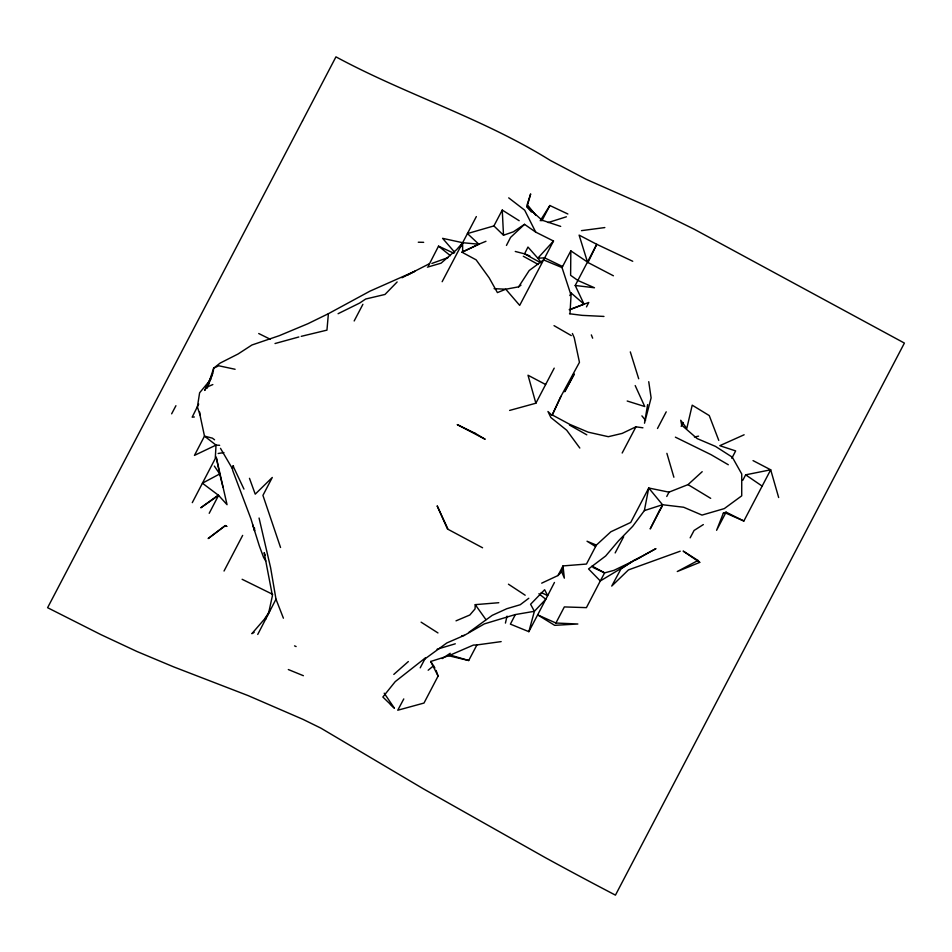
<?xml version="1.0" encoding="UTF-8"?>
<svg xmlns="http://www.w3.org/2000/svg" width="952" height="952" viewBox="0 0 952 952"><rect width="100%" height="100%" fill="white"/><g stroke="black" fill="none" stroke-linecap="round" stroke-linejoin="round"><path stroke-width="1.43" d="M587.479 262.038L570.831 250.852L570.617 275.306L577.876 280.459L594.476 287.766L575.21 285.481L586.956 263.05L587.967 262.502L596.749 244.307L579.113 235.12L587.479 262.038L596.749 244.307L632.735 261.276M569.998 313.672L571.164 293.026L584.04 304.188L588.776 302.474L586.491 306.901M498.788 602.711L475.25 604.651L475.048 608.911L469.824 615.004L456.02 620.847M407.194 275.283L414.751 271.308L369.9 291.181L328.392 313.696L326.952 330.13L301.237 336.342M213.212 371.72L213.676 368.186L220.09 363.117L238.06 354.001L251.911 345.005L279.233 335.699L307.972 323.692L328.392 313.696M647.622 404.6L644.504 423.212L651.108 397.877L648.74 381.692M515.08 615.087L510.391 624.131L528.848 631.664L537.654 614.873L555.909 623.024L564.346 606.924L586.42 607.638L600.295 580.958L588.562 568.939L605.662 555.992L618.526 540.843L632.663 526.361L644.361 510.605L648.74 488.019L668.994 492.148L688.022 484.616L702.195 471.692M268.452 613.861L272.427 595.654L264.156 552.648L265.156 555.23M541.688 583.159L557.967 575.543L561.716 571.747L563.013 565.916L586.468 564.048L596.357 545.103L610.839 531.787L630.724 522.446L648.74 488.019L662.521 504.727L683.655 507.249L702.005 515.091L724.305 508.606L741.727 495.837L741.739 473.977L732.314 457.198L715.511 446.405L697.15 438.586L681.715 425.175L680.716 420.248L686.797 428.471L692.211 405.171L709.252 415.572L718.772 440.407M505.429 623.096L507.047 616.134M528.848 631.664L534.393 611.303L545.793 599.248L554.457 582.457M526.884 205.501L530.657 193.899L527.551 204.977L535.69 215.116M212.831 384.56L207.726 386.738L207.167 387.845L213.676 368.186L218.746 365.782L235.108 369.269M207.167 387.845L211.987 375.623M726.114 512.152L723.353 513.152L716.594 530.3L726.114 512.152L743.857 521.018L770.692 469.8L753.044 460.613M579.816 448.035L566.69 430.221L550.875 417.535L547.959 411.502L552.041 415.393L560.918 396.389L579.459 362.343L574.246 337.758L572.402 333.509M552.041 415.393L560.918 396.389M213.058 372.898L204.692 390.403L209.107 383.204M254.481 527.92L254.6 530.835L250.947 518.84L232.776 470.669L232.347 468.598L233.514 466.159L232.907 465.683L243.95 489.09M198.694 404.065L192.161 417.19L194.363 416.976M259.063 518.031L270.618 567.797L275.997 599.213L257.742 634.437M225.255 525.706L226.731 526.385L225.255 525.706L208.155 538.558L225.362 525.492M428.495 265.691L438.527 246.163L454.009 253.28M543.485 260.193L553.505 241.023L535.714 232.121L524.528 224.339L513.378 231.812L503.513 235.239L493.909 225.921L467.444 233.573L442.144 281.709M506.452 245.426L510.57 237.405L524.528 224.339M681.168 426.353L683.119 422.545L681.715 425.175M666.757 496.468L668.994 492.148M192.292 502.644L215.259 458.578L216.033 445.108L204.49 436.123L199.956 414.846L197.397 406.909L199.611 392.795L210.737 379.372M569.843 295.572L571.164 293.026M731.802 458.317L735.646 450.915L719.795 445.691L744.131 434.778M209.202 513.307L218.579 495.361L202.407 483.188L219.722 473.941L216.187 457.019L227.04 504.679L218.579 495.361L200.789 507.785L218.305 495.076M242.653 535.393L224.029 571.033M509.617 410.431L535.869 403.22L554.207 368.15M574.115 373.803L564.726 391.748L574.092 374.683M436.099 670.458L438.098 676.063L423.997 703.052L397.757 710.228L403.779 698.935M557.967 575.543L563.013 565.916L564.346 578.162L561.716 571.747M742.869 480.189L745.654 474.834L770.692 469.8L778.665 497.527M354.168 320.967L362.902 304.307M476.345 216.568L467.444 233.573L478.832 244.212L485.96 241.296M657.499 428.483L666.221 411.835M493.909 225.921L502.251 210.071L519.173 220.709M541.843 220.816L549.875 205.513L567.868 213.998M570.653 293.978L562.025 267.571L570.831 250.852M420.213 667.852L425.425 657.939M438.098 676.063L430.709 661.462L448.725 655.749L468.705 660.521L476.904 644.944L501.157 641.612M622.168 453.021L635.948 426.817L642.921 427.805M615.159 552.933L623.667 536.726M171.646 413.822L175.93 405.707M690.164 537.844L694.079 530.454L703.338 524.576M562.572 266.524L544.675 257.861L519.685 305.378L505.774 289.218L494.088 288.658M269.88 610.565L264.942 618.657L265.798 619.145M384.215 693.187L394.259 708.026L382.859 697.031L395.235 681.62L424.961 658.248M540.212 220.745L549.875 205.513M454.723 252.316L442.597 238.345L462.648 242.712L462.636 252.577L476.131 259.848L489.161 277.841L497.42 292.597L505.774 289.218L518.626 286.849L529.205 270.511L543.58 259.896L562.025 267.571M267.583 615.527L251.852 633.687L254.136 632.39M553.505 241.023L537.832 258.194L540.284 261.336M397.139 281.97L384.989 294.454L365.687 299.023L359.618 303.081L338.091 313.708M393.807 674.409L408.337 661.557M428.174 670.232L433.565 665.757M442.192 658.594L450.248 653.298M528.777 598.272L520.232 604.734L506.845 608.697L492.208 615.349L468.67 632.497M518.626 286.849L520.958 285.16M632.045 561.835L600.295 580.958L604.627 572.866L613.885 570.379L631.985 561.656M424.235 659.427L446.821 642.957L464.409 635.329L484.378 623.881L515.187 614.587L534.393 611.303L530.585 604.27L544.627 589.728L547.674 595.619L541.164 592.525M401.982 277.758L429.269 263.787M635.65 559.883L655.94 548.614L633.282 561.037M698.006 560.478L677.277 571.521L699.72 562.394L698.006 560.478L683.155 551.089L699.72 562.394M635.948 426.817L622.156 433.41L608.316 436.694L588.241 432.172L569.855 424.402L552.327 414.989M462.077 252.185L478.832 244.212L462.648 242.712L456.758 249.507L441.062 263.18L427.388 267.167M461.72 252.292L478.832 244.212M640.363 557.301L633.401 560.573L620.918 569.01L611.731 586.075L628.439 569.915L680.228 551.196M448.725 655.749L473.418 645.063L476.904 644.944M570.248 309.614L584.04 304.188L575.21 285.481M569.189 309.686L584.04 304.188M431.887 263.442L448.356 257.457M644.361 510.605L662.521 504.727M548.162 222.554L566.392 216.794M437.087 649.228L455.294 643.802M275.021 343.529L298.868 336.972M461.625 635.876L464.409 635.329M694.424 436.968L698.578 436.159M218.163 453.485L223.922 452.581M581.47 230.646L604.829 227.564M723.353 513.152L725.626 513.033L743.857 521.018M544.675 257.861L537.832 258.194L527.967 247.056L524.54 253.839L515.27 251.459M418.285 242.225L423.664 242.332M555.909 623.024L577.852 624L554.671 625.333L537.654 614.873L545.793 599.248L538.915 593.727M603.961 316.433L582.148 315.362L569.51 313.755M219.65 445.31L216.033 445.108L194.458 455.389L204.49 436.123L212.415 438.17L214.557 439.788M451.177 655.321L468.705 660.521M627.201 401.018L644.742 406.516L635.198 385.572M560.692 226.397L542.033 220.186L526.694 206.501L531.478 212.058M529.859 255.933L524.54 253.839L540.677 262.752M288.325 669.542L303.39 675.706M596.357 545.103L587.027 541.224L595.607 546.567M294.537 645.872L296.12 646.563M613.409 275.782L587.967 262.502M593.013 567.487L604.627 572.866L592.061 566.071M675.384 437.158L711.096 454.699L728.304 464.755M242.129 579.292L272.712 594.357M258.718 333.521L270.178 339.209M482.581 547.781L447.476 529.014L437.158 505.845L447.726 528.55M545.615 384.513L528.015 375.231L535.869 403.22M523.291 256.243L538.249 264.466M569.463 425.032L586.801 434.826M710.692 498.348L688.022 484.616M554.028 325.643L571.295 335.592M421.105 622.168L437.968 632.937M508.439 584.195L525.183 595.214M745.654 474.834L762.135 486.091M508.701 197.861L524.695 210.19L535.714 232.121M438.527 246.163L450.415 255.683M390.403 704.123L394.259 708.026M641.91 415.869L645.563 420.344M475.25 604.651L485.937 619.645M214.355 466.099L219.722 473.941L222.982 487.15M430.709 661.462L434.897 667.971M265.763 560.99L263.585 557.396L259.337 545.936L252.708 524.802M220.495 448.344L232.347 468.598M591.335 334.902L592.656 338.186M275.997 599.213L283.41 618.193M249.472 478.32L255.231 494.159L272.284 477.464L262.93 495.385L280.542 547.483M630.307 351.895L638.697 378.777M666.888 453.342L673.885 477.238M199.718 412.145L199.956 414.846M502.251 210.071L503.513 235.239M462.648 242.712L460.732 246.687L462.648 242.712M658.927 511.486L650.192 528.955L662.223 505.976L658.927 511.486M302.558 120.725L47.6 607.697L100.852 634.603L136.886 651.466L173.645 666.876L248.174 695.626L302.998 719.367L320.848 728.125L423.485 788.887L545.258 857.609A894.868 201.253 27.6 0 0 597.832 885.884L615.444 895.142L904.4 343.077L694.401 229.337L651.037 207.964L586.039 179.25L550.256 160.388C482.64 118.226 405.849 94.617 335.949 56.858L302.558 120.725M475.131 433.303L457.234 424.592L485.175 439.277L475.131 433.303"/></g></svg>
